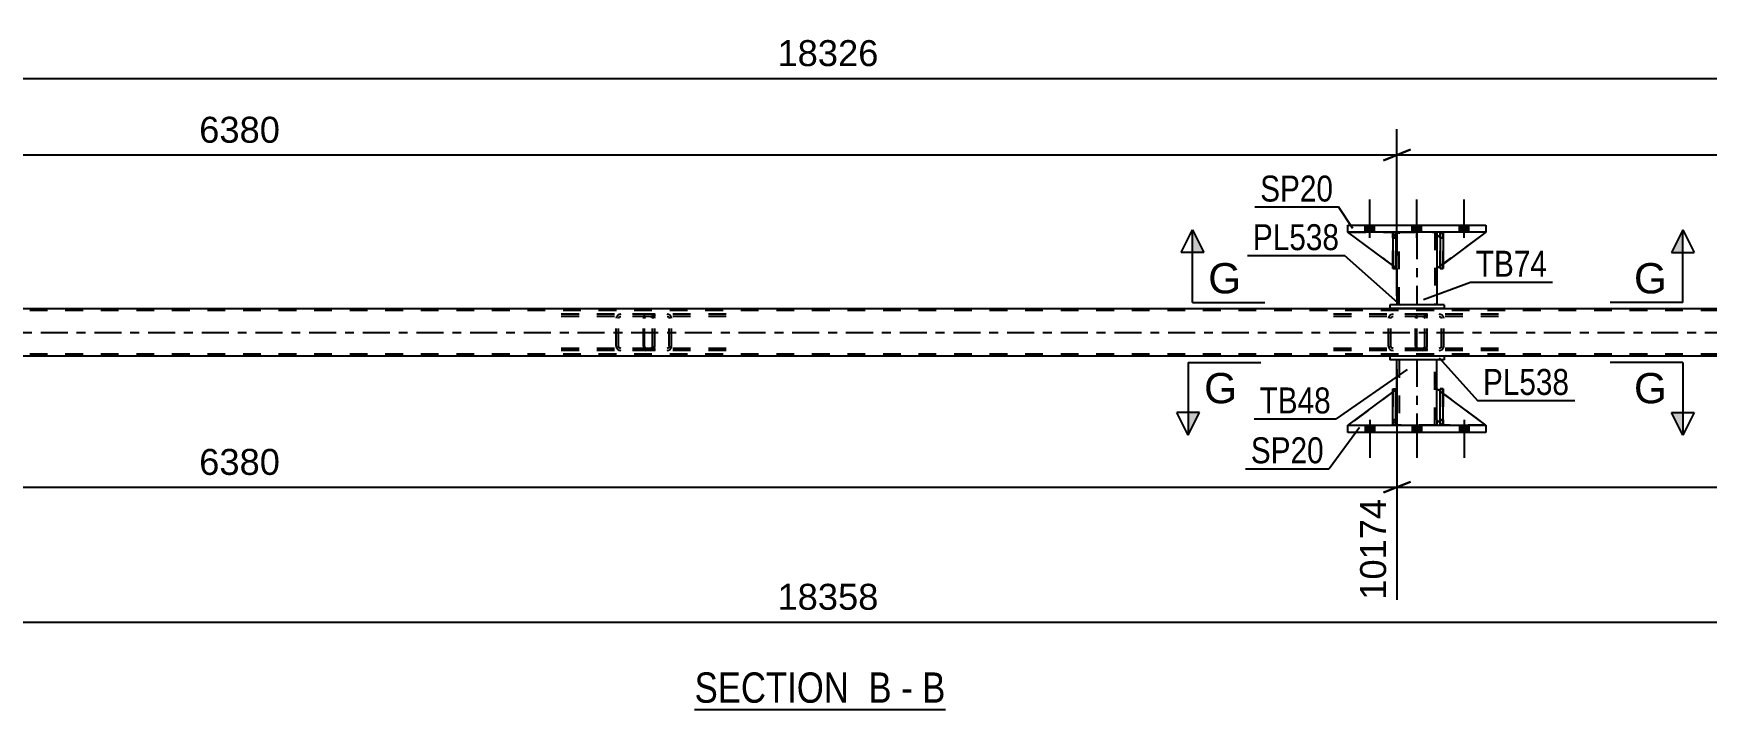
# Model space of a CAD drawing. Header units: millimetres. Extents: x 0 to 841, y 0 to 594.
# Drawn here: x 344.6 to 529.1, y 196.8 to 271.4 of the extents above; entities that cross this region are included whole.
import ezdxf

# ---------------------------------------------------------------- set-up
doc = ezdxf.new("R2010")
doc.units = ezdxf.units.MM
doc.linetypes.add('DXK_LINE_DOT2', pattern=[3.9198, 1.9599, -1.9599])
doc.linetypes.add('DXK_LINE_DOT3', pattern=[5.9187, 2.979, -0.9799, 0.9799, -0.9799])
doc.styles.add('Arial', font='ARIAL.TTF', dxfattribs={"height": 0.2})
doc.styles.add('Arial Narrow', font='ARIALN.TTF', dxfattribs={"height": 0.2})

# ---------------------------------------------------------------- blocks, each defined once
blk = doc.blocks.new('Unknown-318892622-17 - 4091')
at = {"color": 6, "linetype": 'Continuous'}
blk.add_line((417.53, 196.85), (445.18, 196.85), dxfattribs=at)
at = {"color": 0, "linetype": 'Continuous'}
for points in [[(435.64, 197.6), (435.64, 201.1), (417.53, 201.1), (417.53, 197.6)], [(439.25, 197.6), (439.25, 201.1), (436.69, 201.1), (436.69, 197.6)], [(441.57, 197.6), (441.57, 201.1), (440.3, 201.1), (440.3, 197.6)], [(445.18, 197.6), (445.18, 201.1), (442.62, 201.1), (442.62, 197.6)]]:
    blk.add_wipeout(points, dxfattribs=at)
at = {"color": 7, "linetype": 'Continuous', "style": 'Arial Narrow'}
for s, p in [('SECTION ', (417.53, 197.6)), ('B', (436.69, 197.6)), ('B', (442.62, 197.6)), ('-', (440.3, 197.6))]:
    blk.add_text(s, height=3.34, dxfattribs=at).set_placement(p)
blk = doc.blocks.new('Part-318892622-4129 - 4091')
at = {"color": 2, "linetype": 'Continuous'}
for p, q in [((494.52, 231.88), (489.56, 228.21)), ((494.96, 232.21), (494.84, 232.12)), ((494.96, 228.81), (494.96, 232.21)), ((494.96, 228.81), (494.84, 228.69)), ((494.96, 228.81), (494.96, 228.81)), ((494.52, 228.37), (494.36, 228.21))]:
    blk.add_line(p, q, dxfattribs=at)
at = {"color": 7, "linetype": 'DXK_LINE_DOT2'}
for p, q in [((494.84, 232.12), (494.52, 231.88)), ((494.96, 228.81), (494.96, 232.21)), ((494.96, 228.81), (494.36, 228.21)), ((489.56, 228.21), (489.56, 228.21)), ((489.56, 228.21), (494.36, 228.21)), ((494.84, 228.69), (494.52, 228.37))]:
    blk.add_line(p, q, dxfattribs=at)
blk = doc.blocks.new('Part-318892622-4123 - 4091')
at = {"color": 7, "linetype": 'DXK_LINE_DOT2'}
for p, q in [((499.96, 249.49), (499.36, 248.89)), ((499.36, 245.49), (504.76, 249.49)), ((504.76, 249.49), (499.96, 249.49)), ((499.36, 248.89), (499.36, 245.49))]:
    blk.add_line(p, q, dxfattribs=at)
blk = doc.blocks.new('Bolt-318892622-4107 - 4091')
at = {"linetype": 'Continuous'}
for points in [[(492.48, 250.29), (491.44, 250.29), (491.44, 249.49), (492.48, 249.49)], [(492.48, 250.29), (491.44, 250.29), (491.44, 249.49), (492.48, 249.49)], [(492.48, 250.29), (491.44, 250.29), (491.44, 249.49), (492.48, 249.49)], [(497.68, 250.29), (496.64, 250.29), (496.64, 249.49), (497.68, 249.49)], [(497.68, 250.29), (496.64, 250.29), (496.64, 249.49), (497.68, 249.49)], [(502.88, 250.29), (501.84, 250.29), (501.84, 249.49), (502.88, 249.49)], [(502.88, 250.29), (501.84, 250.29), (501.84, 249.49), (502.88, 249.49)], [(502.88, 250.29), (501.84, 250.29), (501.84, 249.49), (502.88, 249.49)]]:
    blk.add_hatch(color=1, dxfattribs=at).paths.add_polyline_path(points)
at = {"color": 1, "linetype": 'Continuous'}
for p, q in [((491.96, 248.89), (491.96, 253.09)), ((491.96, 248.89), (491.96, 253.09)), ((491.96, 248.89), (491.96, 253.09)), ((497.16, 248.89), (497.16, 253.09)), ((497.16, 248.89), (497.16, 253.09)), ((502.36, 248.89), (502.36, 253.09)), ((502.36, 248.89), (502.36, 253.09)), ((502.36, 248.89), (502.36, 253.09)), ((491.44, 249.49), (491.44, 250.29)), ((491.44, 249.49), (491.44, 250.29)), ((491.44, 249.49), (491.44, 250.29)), ((492.48, 249.49), (492.48, 250.29)), ((492.48, 249.49), (492.48, 250.29)), ((492.48, 249.49), (492.48, 250.29)), ((496.64, 249.49), (496.64, 250.29)), ((496.64, 249.49), (496.64, 250.29)), ((497.68, 249.49), (497.68, 250.29)), ((497.68, 249.49), (497.68, 250.29)), ((501.84, 249.49), (501.84, 250.29)), ((501.84, 249.49), (501.84, 250.29)), ((501.84, 249.49), (501.84, 250.29)), ((502.88, 249.49), (502.88, 250.29)), ((502.88, 249.49), (502.88, 250.29)), ((502.88, 249.49), (502.88, 250.29))]:
    blk.add_line(p, q, dxfattribs=at)
blk = doc.blocks.new('Part-318892622-4124 - 4091')
at = {"color": 2, "linetype": 'Continuous'}
for p, q in [((499.72, 249.25), (499.36, 248.89)), ((504.76, 249.49), (500.04, 245.99)), ((499.36, 248.89), (499.36, 245.49)), ((499.36, 245.49), (499.72, 245.76))]:
    blk.add_line(p, q, dxfattribs=at)
at = {"color": 7, "linetype": 'DXK_LINE_DOT2'}
for p, q in [((499.96, 249.49), (499.72, 249.25)), ((504.76, 249.49), (499.96, 249.49)), ((504.76, 249.49), (504.76, 249.49)), ((504.76, 249.49), (504.76, 249.49)), ((500.04, 245.99), (499.72, 245.76))]:
    blk.add_line(p, q, dxfattribs=at)
blk = doc.blocks.new('Bolt-318892622-4108 - 4091')
at = {"linetype": 'Continuous'}
for points in [[(491.44, 227.41), (492.48, 227.41), (492.48, 228.21), (491.44, 228.21)], [(491.44, 227.41), (492.48, 227.41), (492.48, 228.21), (491.44, 228.21)], [(491.44, 227.41), (492.48, 227.41), (492.48, 228.21), (491.44, 228.21)], [(496.64, 227.41), (497.68, 227.41), (497.68, 228.21), (496.64, 228.21)], [(496.64, 227.41), (497.68, 227.41), (497.68, 228.21), (496.64, 228.21)], [(501.84, 227.41), (502.88, 227.41), (502.88, 228.21), (501.84, 228.21)], [(501.84, 227.41), (502.88, 227.41), (502.88, 228.21), (501.84, 228.21)], [(501.84, 227.41), (502.88, 227.41), (502.88, 228.21), (501.84, 228.21)]]:
    blk.add_hatch(color=1, dxfattribs=at).paths.add_polyline_path(points)
at = {"color": 1, "linetype": 'Continuous'}
for p, q in [((491.96, 228.81), (491.96, 224.61)), ((491.96, 228.81), (491.96, 224.61)), ((491.96, 228.81), (491.96, 224.61)), ((497.16, 228.81), (497.16, 224.61)), ((497.16, 228.81), (497.16, 224.61)), ((502.36, 228.81), (502.36, 224.61)), ((502.36, 228.81), (502.36, 224.61)), ((502.36, 228.81), (502.36, 224.61)), ((491.44, 228.21), (491.44, 227.41)), ((491.44, 228.21), (491.44, 227.41)), ((491.44, 228.21), (491.44, 227.41)), ((492.48, 228.21), (492.48, 227.41)), ((492.48, 228.21), (492.48, 227.41)), ((492.48, 228.21), (492.48, 227.41)), ((496.64, 228.21), (496.64, 227.41)), ((496.64, 228.21), (496.64, 227.41)), ((497.68, 228.21), (497.68, 227.41)), ((497.68, 228.21), (497.68, 227.41)), ((501.84, 228.21), (501.84, 227.41)), ((501.84, 228.21), (501.84, 227.41)), ((501.84, 228.21), (501.84, 227.41)), ((502.88, 228.21), (502.88, 227.41)), ((502.88, 228.21), (502.88, 227.41)), ((502.88, 228.21), (502.88, 227.41))]:
    blk.add_line(p, q, dxfattribs=at)
blk = doc.blocks.new('Part-318892622-4125 - 4091')
at = {"color": 7, "linetype": 'DXK_LINE_DOT2'}
for p, q in [((494.96, 245.49), (489.56, 249.49)), ((489.56, 249.49), (494.36, 249.49)), ((494.36, 249.49), (494.96, 248.89)), ((494.96, 248.89), (494.36, 249.49)), ((494.96, 248.89), (494.96, 245.49)), ((494.96, 248.89), (494.96, 248.89)), ((494.96, 248.89), (494.96, 245.49))]:
    blk.add_line(p, q, dxfattribs=at)
blk = doc.blocks.new('Part-318892622-4126 - 4091')
at = {"color": 2, "linetype": 'Continuous'}
for p, q in [((494.52, 245.82), (489.56, 249.49)), ((494.52, 249.34), (494.36, 249.49)), ((494.96, 248.89), (494.84, 249.02)), ((494.96, 248.89), (494.96, 248.89)), ((494.96, 245.49), (494.96, 248.89)), ((494.84, 245.59), (494.96, 245.49)), ((494.96, 245.49), (494.96, 245.49))]:
    blk.add_line(p, q, dxfattribs=at)
at = {"color": 7, "linetype": 'DXK_LINE_DOT2'}
for p, q in [((494.36, 249.49), (489.56, 249.49)), ((489.56, 249.49), (489.56, 249.49)), ((494.36, 249.49), (494.96, 248.89)), ((494.84, 249.02), (494.52, 249.34)), ((494.96, 248.89), (494.96, 245.49)), ((494.84, 245.59), (494.52, 245.82))]:
    blk.add_line(p, q, dxfattribs=at)
blk = doc.blocks.new('Part-318892622-4127 - 4091')
at = {"color": 7, "linetype": 'DXK_LINE_DOT2'}
for p, q in [((499.72, 248.89), (499.72, 249.49)), ((499.72, 249.49), (499.72, 249.49)), ((499.72, 249.49), (499.72, 245.49)), ((499.72, 249.49), (500.04, 249.49)), ((500.04, 249.49), (500.04, 248.89)), ((500.04, 245.49), (500.04, 249.49)), ((499.72, 245.49), (499.72, 248.89)), ((499.72, 248.89), (500.04, 248.89)), ((500.04, 248.89), (500.04, 245.49)), ((499.72, 245.49), (500.04, 245.49))]:
    blk.add_line(p, q, dxfattribs=at)
blk = doc.blocks.new('Part-318892622-4128 - 4091')
at = {"color": 7, "linetype": 'DXK_LINE_DOT2'}
for p, q in [((494.52, 248.89), (494.52, 249.49)), ((494.52, 249.49), (494.52, 249.49)), ((494.52, 249.49), (494.52, 245.49)), ((494.52, 249.49), (494.84, 249.49)), ((494.84, 249.49), (494.84, 248.89)), ((494.84, 245.49), (494.84, 249.49)), ((494.52, 245.49), (494.52, 248.89)), ((494.52, 248.89), (494.84, 248.89)), ((494.84, 248.89), (494.84, 245.49)), ((494.52, 245.49), (494.84, 245.49))]:
    blk.add_line(p, q, dxfattribs=at)
blk = doc.blocks.new('Part-318892622-4130 - 4091')
at = {"color": 7, "linetype": 'DXK_LINE_DOT2'}
for p, q in [((500.04, 232.21), (499.72, 232.21)), ((499.72, 228.81), (499.72, 232.21)), ((499.72, 232.21), (499.72, 228.21)), ((500.04, 232.21), (500.04, 228.81)), ((500.04, 228.21), (500.04, 232.21)), ((500.04, 228.81), (499.72, 228.81)), ((499.72, 228.21), (499.72, 228.81)), ((500.04, 228.81), (500.04, 228.21)), ((500.04, 228.21), (499.72, 228.21)), ((500.04, 228.21), (500.04, 228.21))]:
    blk.add_line(p, q, dxfattribs=at)
blk = doc.blocks.new('Part-318892622-4131 - 4091')
at = {"color": 7, "linetype": 'DXK_LINE_DOT2'}
for p, q in [((494.52, 232.21), (494.84, 232.21)), ((494.52, 228.81), (494.52, 232.21)), ((494.52, 232.21), (494.52, 228.21)), ((494.84, 232.21), (494.84, 228.81)), ((494.84, 228.21), (494.84, 232.12)), ((494.84, 228.81), (494.52, 228.81)), ((494.52, 228.21), (494.52, 228.81)), ((494.84, 228.81), (494.84, 228.21)), ((494.84, 228.21), (494.52, 228.21)), ((494.84, 228.21), (494.84, 228.21))]:
    blk.add_line(p, q, dxfattribs=at)
blk = doc.blocks.new('Part-318892622-4132 - 4091')
at = {"color": 2, "linetype": 'Continuous'}
for p, q in [((499.72, 228.21), (499.72, 232.21)), ((499.72, 232.21), (500.04, 232.21)), ((500.04, 228.21), (500.04, 232.21)), ((499.72, 228.21), (499.72, 228.21)), ((500.04, 228.21), (499.72, 228.21))]:
    blk.add_line(p, q, dxfattribs=at)
at = {"color": 7, "linetype": 'DXK_LINE_DOT2'}
for p, q in [((499.72, 232.21), (499.72, 228.81)), ((500.04, 228.81), (500.04, 232.21)), ((499.72, 228.81), (499.72, 228.21)), ((499.72, 228.81), (500.04, 228.81)), ((500.04, 228.21), (500.04, 228.81)), ((499.72, 228.21), (499.72, 228.21)), ((499.72, 228.21), (499.72, 228.21)), ((500.04, 228.21), (500.04, 228.21))]:
    blk.add_line(p, q, dxfattribs=at)
blk = doc.blocks.new('Part-318892622-4133 - 4091')
at = {"color": 2, "linetype": 'Continuous'}
for p, q in [((494.52, 228.21), (494.52, 232.21)), ((494.52, 232.21), (494.84, 232.21)), ((494.84, 228.21), (494.84, 232.21)), ((494.52, 228.21), (494.52, 228.21)), ((494.84, 228.21), (494.52, 228.21))]:
    blk.add_line(p, q, dxfattribs=at)
at = {"color": 7, "linetype": 'DXK_LINE_DOT2'}
for p, q in [((494.52, 232.21), (494.52, 228.81)), ((494.84, 228.81), (494.84, 232.21)), ((494.52, 228.81), (494.52, 228.21)), ((494.52, 228.81), (494.84, 228.81)), ((494.84, 228.21), (494.84, 228.81)), ((494.52, 228.21), (494.52, 228.21)), ((494.52, 228.21), (494.52, 228.21)), ((494.84, 228.21), (494.84, 228.21))]:
    blk.add_line(p, q, dxfattribs=at)
blk = doc.blocks.new('Part-318892622-4138 - 4091')
at = {"color": 2, "linetype": 'Continuous'}
for p, q in [((494.96, 232.21), (494.96, 235.41)), ((499.36, 232.21), (499.36, 235.41)), ((494.96, 228.21), (494.96, 228.81)), ((499.36, 228.81), (499.36, 228.21))]:
    blk.add_line(p, q, dxfattribs=at)
at = {"color": 7, "linetype": 'DXK_LINE_DOT2'}
for p, q in [((499.36, 235.41), (494.96, 235.41)), ((495.2, 235.41), (495.2, 228.21)), ((499.12, 228.21), (499.12, 235.41)), ((494.96, 228.81), (494.96, 232.21)), ((499.36, 228.81), (499.36, 232.21)), ((499.36, 228.21), (494.96, 228.21))]:
    blk.add_line(p, q, dxfattribs=at)
at = {"color": 7, "linetype": 'DXK_LINE_DOT3'}
blk.add_line((497.16, 235.41), (497.16, 228.21), dxfattribs=at)
blk = doc.blocks.new('Part-318892622-4212 - 4091')
at = {"color": 7, "linetype": 'DXK_LINE_DOT2'}
for p, q in [((497.04, 240.16), (497.02, 239.97)), ((497.02, 236.93), (497.02, 239.97)), ((497.1, 240.31), (497.04, 240.16)), ((497.18, 240.42), (497.1, 240.31)), ((497.15, 239.97), (497.16, 240.06)), ((497.15, 236.93), (497.15, 239.97)), ((497.16, 240.06), (497.19, 240.14)), ((497.29, 240.45), (497.18, 240.42)), ((497.19, 240.14), (497.24, 240.19)), ((497.24, 240.19), (497.29, 240.21)), ((506.15, 240.45), (497.29, 240.45)), ((506.15, 240.21), (497.29, 240.21)), ((498.28, 240.21), (498.28, 240.45)), ((499.81, 240.42), (499.62, 240.45)), ((499.62, 240.21), (499.72, 240.19)), ((499.72, 240.19), (499.8, 240.14)), ((499.8, 240.14), (499.85, 240.06)), ((499.85, 240.06), (499.87, 239.97)), ((499.87, 236.93), (499.87, 239.97)), ((500.12, 239.97), (500.09, 240.16)), ((500.12, 236.93), (500.12, 239.97)), ((497.02, 236.93), (497.04, 236.75)), ((497.04, 236.75), (497.1, 236.59)), ((497.1, 236.59), (497.18, 236.49)), ((497.16, 236.84), (497.15, 236.93)), ((497.19, 236.76), (497.16, 236.84)), ((497.18, 236.49), (497.29, 236.45)), ((497.24, 236.71), (497.19, 236.76)), ((497.29, 236.69), (497.24, 236.71)), ((506.15, 236.69), (497.29, 236.69)), ((506.15, 236.45), (497.29, 236.45)), ((498.28, 236.45), (498.28, 236.69)), ((499.72, 236.71), (499.62, 236.69)), ((499.62, 236.45), (499.81, 236.49)), ((499.8, 236.76), (499.72, 236.71)), ((499.85, 236.84), (499.8, 236.76)), ((499.87, 236.93), (499.85, 236.84)), ((500.09, 236.75), (500.12, 236.93))]:
    blk.add_line(p, q, dxfattribs=at)
for centre, start, end in [((499.64, 239.96), 23.8494, 68.8059), ((499.64, 236.95), 291.1941, 336.1506)]:
    blk.add_arc(centre, 0.492, start, end, dxfattribs=at)
blk = doc.blocks.new('Part-318892622-4152 - 4091')
at = {"color": 2, "linetype": 'Continuous'}
for p, q in [((102.77, 241.09), (761.68, 241.09)), ((494.16, 235.81), (244.95, 235.81)), ((664.43, 235.81), (500.16, 235.81))]:
    blk.add_line(p, q, dxfattribs=at)
at = {"color": 7, "linetype": 'DXK_LINE_DOT2'}
for p, q in [((761.68, 240.85), (102.77, 240.85)), ((761.68, 236.05), (102.77, 236.05)), ((500.16, 235.81), (494.16, 235.81))]:
    blk.add_line(p, q, dxfattribs=at)
at = {"color": 7, "linetype": 'DXK_LINE_DOT3'}
blk.add_line((102.77, 238.45), (761.68, 238.45), dxfattribs=at)
blk = doc.blocks.new('Part-318892622-4213 - 4091')
at = {"color": 7, "linetype": 'DXK_LINE_DOT2'}
for p, q in [((411.9, 240.16), (411.88, 239.97)), ((411.88, 236.93), (411.88, 239.97)), ((411.96, 240.31), (411.9, 240.16)), ((412.05, 240.42), (411.96, 240.31)), ((412.02, 239.97), (412.03, 240.06)), ((412.02, 236.93), (412.02, 239.97)), ((412.03, 240.06), (412.06, 240.14)), ((412.15, 240.45), (412.05, 240.42)), ((412.06, 240.14), (412.1, 240.19)), ((412.1, 240.19), (412.15, 240.21)), ((421.01, 240.45), (412.15, 240.45)), ((421.01, 240.21), (412.15, 240.21)), ((413.15, 240.21), (413.15, 240.45)), ((414.68, 240.42), (414.49, 240.45)), ((414.49, 240.21), (414.58, 240.19)), ((414.58, 240.19), (414.67, 240.14)), ((414.67, 240.14), (414.72, 240.06)), ((414.72, 240.06), (414.74, 239.97)), ((414.74, 236.93), (414.74, 239.97)), ((414.99, 239.97), (414.95, 240.16)), ((414.99, 236.93), (414.99, 239.97)), ((411.88, 236.93), (411.9, 236.75)), ((411.9, 236.75), (411.96, 236.59)), ((411.96, 236.59), (412.05, 236.49)), ((412.03, 236.84), (412.02, 236.93)), ((412.06, 236.76), (412.03, 236.84)), ((412.05, 236.49), (412.15, 236.45)), ((412.1, 236.71), (412.06, 236.76)), ((412.15, 236.69), (412.1, 236.71)), ((421.01, 236.69), (412.15, 236.69)), ((421.01, 236.45), (412.15, 236.45)), ((413.15, 236.45), (413.15, 236.69)), ((414.58, 236.71), (414.49, 236.69)), ((414.49, 236.45), (414.68, 236.49)), ((414.67, 236.76), (414.58, 236.71)), ((414.72, 236.84), (414.67, 236.76)), ((414.74, 236.93), (414.72, 236.84)), ((414.95, 236.75), (414.99, 236.93))]:
    blk.add_line(p, q, dxfattribs=at)
for centre, start, end in [((414.5, 239.96), 23.8494, 68.8059), ((414.5, 236.95), 291.1941, 336.1506)]:
    blk.add_arc(centre, 0.492, start, end, dxfattribs=at)
blk = doc.blocks.new('Part-318892622-4239 - 4091')
at = {"color": 2, "linetype": 'Continuous'}
for p, q in [((489.56, 249.49), (489.56, 250.29)), ((489.56, 250.29), (504.76, 250.29)), ((504.76, 249.49), (489.56, 249.49)), ((504.76, 250.29), (504.76, 249.49))]:
    blk.add_line(p, q, dxfattribs=at)
blk = doc.blocks.new('Part-318892622-4244 - 4091')
at = {"color": 2, "linetype": 'Continuous'}
for p, q in [((489.56, 228.21), (489.56, 228.21)), ((489.56, 227.41), (489.56, 228.21)), ((489.56, 228.21), (504.76, 228.21)), ((489.56, 227.41), (489.56, 227.41)), ((504.76, 227.41), (489.56, 227.41)), ((504.76, 228.21), (504.76, 228.21)), ((504.76, 228.21), (504.76, 227.41)), ((504.76, 227.41), (504.76, 227.41))]:
    blk.add_line(p, q, dxfattribs=at)
at = {"color": 7, "linetype": 'DXK_LINE_DOT2'}
for p, q in [((489.56, 227.41), (489.56, 228.21)), ((504.76, 228.21), (504.76, 227.41))]:
    blk.add_line(p, q, dxfattribs=at)
blk = doc.blocks.new('Part-318892622-4245 - 4091')
at = {"color": 2, "linetype": 'Continuous'}
for p, q in [((500.04, 249.49), (499.72, 249.49)), ((499.72, 249.49), (499.72, 245.49)), ((500.04, 249.49), (500.04, 249.49)), ((500.04, 249.49), (500.04, 245.49)), ((500.04, 245.49), (499.72, 245.49))]:
    blk.add_line(p, q, dxfattribs=at)
at = {"color": 7, "linetype": 'DXK_LINE_DOT2'}
for p, q in [((499.72, 249.49), (499.72, 248.89)), ((499.72, 249.49), (499.72, 249.49)), ((500.04, 248.89), (500.04, 249.49)), ((500.04, 249.49), (500.04, 249.49)), ((500.04, 248.89), (499.72, 248.89)), ((499.72, 248.89), (499.72, 245.49)), ((500.04, 245.49), (500.04, 248.89))]:
    blk.add_line(p, q, dxfattribs=at)
blk = doc.blocks.new('Part-318892622-4246 - 4091')
at = {"color": 2, "linetype": 'Continuous'}
for p, q in [((494.84, 249.49), (494.52, 249.49)), ((494.52, 249.49), (494.52, 245.49)), ((494.84, 249.49), (494.84, 249.49)), ((494.84, 249.49), (494.84, 245.49)), ((494.84, 245.49), (494.52, 245.49))]:
    blk.add_line(p, q, dxfattribs=at)
at = {"color": 7, "linetype": 'DXK_LINE_DOT2'}
for p, q in [((494.52, 249.49), (494.52, 248.89)), ((494.52, 249.49), (494.52, 249.49)), ((494.84, 248.89), (494.84, 249.49)), ((494.84, 249.49), (494.84, 249.49)), ((494.84, 248.89), (494.52, 248.89)), ((494.52, 248.89), (494.52, 245.49)), ((494.84, 245.49), (494.84, 248.89))]:
    blk.add_line(p, q, dxfattribs=at)
blk = doc.blocks.new('Part-318892622-4251 - 4091')
at = {"color": 2, "linetype": 'Continuous'}
for p, q in [((494.96, 249.49), (494.96, 248.89)), ((499.36, 249.49), (499.36, 248.89)), ((494.96, 245.49), (494.96, 241.49)), ((499.36, 245.49), (499.36, 241.49))]:
    blk.add_line(p, q, dxfattribs=at)
at = {"color": 7, "linetype": 'DXK_LINE_DOT2'}
for p, q in [((494.96, 249.49), (499.36, 249.49)), ((495.2, 241.49), (495.2, 249.49)), ((499.12, 249.49), (499.12, 241.49)), ((494.96, 248.89), (494.96, 245.49)), ((499.36, 248.89), (499.36, 245.49)), ((499.36, 241.49), (494.96, 241.49))]:
    blk.add_line(p, q, dxfattribs=at)
at = {"color": 7, "linetype": 'DXK_LINE_DOT3'}
blk.add_line((497.16, 249.49), (497.16, 241.49), dxfattribs=at)
blk = doc.blocks.new('Part-318892622-4252 - 4091')
at = {"color": 7, "linetype": 'DXK_LINE_DOT2'}
for p, q in [((499.36, 228.81), (499.36, 232.21)), ((499.36, 232.21), (504.76, 228.21)), ((499.96, 228.21), (499.36, 228.81)), ((504.76, 228.21), (499.96, 228.21))]:
    blk.add_line(p, q, dxfattribs=at)
blk = doc.blocks.new('Part-318892622-4253 - 4091')
at = {"color": 2, "linetype": 'Continuous'}
for p, q in [((499.36, 228.81), (499.36, 232.21)), ((499.36, 232.21), (499.72, 231.95)), ((504.76, 228.21), (500.04, 231.71)), ((499.72, 228.46), (499.36, 228.81))]:
    blk.add_line(p, q, dxfattribs=at)
at = {"color": 7, "linetype": 'DXK_LINE_DOT2'}
for p, q in [((500.04, 231.71), (499.72, 231.95)), ((499.72, 228.46), (499.96, 228.21)), ((499.96, 228.21), (504.76, 228.21))]:
    blk.add_line(p, q, dxfattribs=at)
blk = doc.blocks.new('Part-318892622-4254 - 4091')
at = {"color": 7, "linetype": 'DXK_LINE_DOT2'}
for p, q in [((494.96, 232.21), (489.56, 228.21)), ((494.96, 228.81), (494.96, 232.21)), ((494.96, 232.21), (494.96, 228.81)), ((494.36, 228.21), (494.96, 228.81)), ((494.96, 228.81), (494.36, 228.21)), ((494.96, 228.81), (494.96, 228.81)), ((489.56, 228.21), (494.36, 228.21))]:
    blk.add_line(p, q, dxfattribs=at)
blk = doc.blocks.new('Part-318892622-4278 - 4091')
at = {"color": 7, "linetype": 'DXK_LINE_DOT2'}
for p, q in [((497.77, 240.45), (486.91, 240.45)), ((497.77, 240.21), (486.91, 240.21)), ((494.06, 240.16), (494.02, 239.97)), ((494.02, 236.93), (494.02, 239.97)), ((494.28, 239.97), (494.3, 240.06)), ((494.28, 236.93), (494.28, 239.97)), ((494.3, 240.06), (494.35, 240.14)), ((494.53, 240.45), (494.34, 240.42)), ((494.35, 240.14), (494.44, 240.19)), ((494.44, 240.19), (494.53, 240.21)), ((497.96, 240.42), (497.77, 240.45)), ((497.77, 240.21), (497.87, 240.19)), ((497.87, 240.19), (497.95, 240.14)), ((497.95, 240.14), (498, 240.06)), ((498, 240.06), (498.02, 239.97)), ((498.02, 236.93), (498.02, 239.97)), ((498.28, 239.97), (498.24, 240.16)), ((498.28, 236.93), (498.28, 239.97)), ((497.77, 236.69), (486.91, 236.69)), ((497.77, 236.45), (486.91, 236.45)), ((494.02, 236.93), (494.06, 236.75)), ((494.3, 236.84), (494.28, 236.93)), ((494.35, 236.76), (494.3, 236.84)), ((494.34, 236.49), (494.53, 236.45)), ((494.44, 236.71), (494.35, 236.76)), ((494.53, 236.69), (494.44, 236.71)), ((497.87, 236.71), (497.77, 236.69)), ((497.77, 236.45), (497.96, 236.49)), ((497.95, 236.76), (497.87, 236.71)), ((498, 236.84), (497.95, 236.76)), ((498.02, 236.93), (498, 236.84)), ((498.24, 236.75), (498.28, 236.93))]:
    blk.add_line(p, q, dxfattribs=at)
for centre, start, end in [((494.51, 239.95), 110.7583, 155.68), ((497.79, 239.95), 24.32, 69.2417), ((494.51, 236.95), 204.32, 249.2417), ((497.79, 236.95), 290.7583, 335.68)]:
    blk.add_arc(centre, 0.496, start, end, dxfattribs=at)
blk = doc.blocks.new('Part-318892622-4312 - 4091')
at = {"color": 7, "linetype": 'DXK_LINE_DOT2'}
for p, q in [((412.63, 240.45), (401.78, 240.45)), ((412.63, 240.21), (401.78, 240.21)), ((408.93, 240.16), (408.89, 239.97)), ((408.89, 236.93), (408.89, 239.97)), ((409.14, 239.97), (409.16, 240.06)), ((409.14, 236.93), (409.14, 239.97)), ((409.16, 240.06), (409.22, 240.14)), ((409.4, 240.45), (409.2, 240.42)), ((409.22, 240.14), (409.3, 240.19)), ((409.3, 240.19), (409.4, 240.21)), ((412.83, 240.42), (412.63, 240.45)), ((412.63, 240.21), (412.73, 240.19)), ((412.73, 240.19), (412.82, 240.14)), ((412.82, 240.14), (412.87, 240.06)), ((412.87, 240.06), (412.89, 239.97)), ((412.89, 236.93), (412.89, 239.97)), ((413.15, 239.97), (413.11, 240.16)), ((413.15, 236.93), (413.15, 239.97)), ((412.63, 236.69), (401.78, 236.69)), ((412.63, 236.45), (401.78, 236.45)), ((408.89, 236.93), (408.93, 236.75)), ((409.16, 236.84), (409.14, 236.93)), ((409.22, 236.76), (409.16, 236.84)), ((409.2, 236.49), (409.4, 236.45)), ((409.3, 236.71), (409.22, 236.76)), ((409.4, 236.69), (409.3, 236.71)), ((412.73, 236.71), (412.63, 236.69)), ((412.63, 236.45), (412.83, 236.49)), ((412.82, 236.76), (412.73, 236.71)), ((412.87, 236.84), (412.82, 236.76)), ((412.89, 236.93), (412.87, 236.84)), ((413.11, 236.75), (413.15, 236.93))]:
    blk.add_line(p, q, dxfattribs=at)
for centre, start, end in [((409.38, 239.95), 110.7583, 155.68), ((412.65, 239.95), 24.32, 69.2417), ((409.38, 236.95), 204.32, 249.2417), ((412.65, 236.95), 290.7583, 335.68)]:
    blk.add_arc(centre, 0.496, start, end, dxfattribs=at)
blk = doc.blocks.new('Part-318892622-4325 - 4091')
at = {"color": 2, "linetype": 'Continuous'}
for p, q in [((500.16, 235.81), (494.16, 235.81)), ((494.16, 235.81), (494.16, 235.41)), ((500.16, 235.41), (494.16, 235.41)), ((500.16, 235.81), (500.16, 235.41))]:
    blk.add_line(p, q, dxfattribs=at)
blk = doc.blocks.new('Part-318892622-4330 - 4091')
at = {"color": 2, "linetype": 'Continuous'}
for p, q in [((500.16, 241.49), (494.16, 241.49)), ((494.16, 241.49), (494.16, 241.09)), ((500.16, 241.09), (494.16, 241.09)), ((500.16, 241.49), (500.16, 241.09))]:
    blk.add_line(p, q, dxfattribs=at)
blk = doc.blocks.new('StraightDimension-318892622-4525 - 4091')
at = {"color": 7, "linetype": 'Continuous'}
blk.add_line((93.51, 206.5), (770.94, 206.5), dxfattribs=at)
at = {"color": 0}
blk.add_wipeout([(438.38, 207.25), (438.38, 211.45), (426.06, 211.45), (426.06, 207.25)], dxfattribs=at)
at = {"color": 3, "style": 'Arial'}
blk.add_text('18358', height=2.865, dxfattribs=at).set_placement((426.66, 207.85))
blk = doc.blocks.new('StraightDimension-318892622-4394 - 4091')
at = {"color": 7, "linetype": 'Continuous'}
for p, q in [((494.96, 234.41), (494.96, 208.96)), ((665.23, 234.41), (665.23, 208.96)), ((496.46, 221.98), (493.46, 220.78)), ((494.96, 221.38), (665.23, 221.38)), ((663.73, 220.78), (666.73, 221.98))]:
    blk.add_line(p, q, dxfattribs=at)
at = {"color": 0}
blk.add_wipeout([(585.14, 222.13), (585.14, 226.33), (575.05, 226.33), (575.05, 222.13)], dxfattribs=at)
at = {"color": 0, "linetype": 'Continuous'}
blk.add_wipeout([(664.63, 220.68), (660.43, 220.68), (660.43, 208.36), (664.63, 208.36)], dxfattribs=at)
at = {"color": 3, "style": 'Arial'}
blk.add_text('4257', height=2.865, dxfattribs=at).set_placement((575.65, 222.73))
at = {"color": 3, "linetype": 'Continuous', "style": 'Arial'}
blk.add_text('14430', height=2.865, rotation=90.0002, dxfattribs=at).set_placement((664.03, 208.96))
blk = doc.blocks.new('StraightDimension-318892622-4381 - 4091')
at = {"color": 7, "linetype": 'Continuous'}
for p, q in [((494.96, 234.41), (494.96, 208.96)), ((239.75, 221.38), (494.96, 221.38)), ((493.46, 220.78), (496.46, 221.98))]:
    blk.add_line(p, q, dxfattribs=at)
at = {"color": 0}
blk.add_wipeout([(372.4, 222.13), (372.4, 226.33), (362.31, 226.33), (362.31, 222.13)], dxfattribs=at)
at = {"color": 0, "linetype": 'Continuous'}
blk.add_wipeout([(494.36, 220.68), (490.16, 220.68), (490.16, 208.36), (494.36, 208.36)], dxfattribs=at)
at = {"color": 3, "style": 'Arial'}
blk.add_text('6380', height=2.865, dxfattribs=at).set_placement((362.91, 222.73))
at = {"color": 3, "linetype": 'Continuous', "style": 'Arial'}
blk.add_text('10174', height=2.865, rotation=90.0002, dxfattribs=at).set_placement((493.76, 208.96))
blk = doc.blocks.new('StraightDimension-318892622-4437 - 4091')
at = {"color": 7, "linetype": 'Continuous'}
for p, q in [((494.96, 242.49), (494.96, 260.87)), ((493.46, 257.42), (496.46, 258.62)), ((239.75, 258.02), (494.96, 258.02))]:
    blk.add_line(p, q, dxfattribs=at)
at = {"color": 0}
blk.add_wipeout([(372.4, 258.77), (372.4, 262.97), (362.31, 262.97), (362.31, 258.77)], dxfattribs=at)
at = {"color": 3, "style": 'Arial'}
blk.add_text('6380', height=2.865, dxfattribs=at).set_placement((362.91, 259.37))
blk = doc.blocks.new('StraightDimension-318892622-4450 - 4091')
at = {"color": 7, "linetype": 'Continuous'}
for p, q in [((494.96, 242.49), (494.96, 260.87)), ((665.23, 242.49), (665.23, 260.87)), ((496.46, 258.62), (493.46, 257.42)), ((663.73, 257.42), (666.73, 258.62)), ((494.96, 258.02), (665.23, 258.02))]:
    blk.add_line(p, q, dxfattribs=at)
at = {"color": 0}
blk.add_wipeout([(585.14, 258.77), (585.14, 262.97), (575.05, 262.97), (575.05, 258.77)], dxfattribs=at)
at = {"color": 3, "style": 'Arial'}
blk.add_text('4257', height=2.865, dxfattribs=at).set_placement((575.65, 259.37))
blk = doc.blocks.new('StraightDimension-318892622-4504 - 4091')
at = {"color": 7, "linetype": 'Continuous'}
blk.add_line((94.15, 266.47), (770.3, 266.47), dxfattribs=at)
at = {"color": 0}
blk.add_wipeout([(438.38, 267.22), (438.38, 271.42), (426.06, 271.42), (426.06, 267.22)], dxfattribs=at)
at = {"color": 3, "style": 'Arial'}
blk.add_text('18326', height=2.865, dxfattribs=at).set_placement((426.66, 267.82))
blk = doc.blocks.new('Mark-318892622-4134 - 4091')
at = {"color": 0}
blk.add_wipeout([(487.66, 229.51), (487.66, 232.51), (479.81, 232.51), (479.81, 229.51)], dxfattribs=at)
blk.add_wipeout([(487.66, 229.51), (487.66, 232.51), (479.81, 232.51), (479.81, 229.51)], dxfattribs=at)
at = {"color": 30, "linetype": 'Continuous'}
for p in [(496.08, 234.36), (479.21, 228.91)]:
    blk.add_line(p, (488.26, 228.91), dxfattribs=at)
at = {"color": 3, "style": 'Arial Narrow'}
blk.add_text('TB48', height=2.863, dxfattribs=at).set_placement((479.81, 229.51))
blk = doc.blocks.new('Mark-318892622-4235 - 4091')
at = {"color": 0}
blk.add_wipeout([(487.92, 252.88), (487.92, 255.88), (479.88, 255.88), (479.88, 252.88)], dxfattribs=at)
blk.add_wipeout([(487.92, 252.88), (487.92, 255.88), (479.88, 255.88), (479.88, 252.88)], dxfattribs=at)
at = {"color": 30, "linetype": 'Continuous'}
for p in [(479.28, 252.28), (490.08, 249.9)]:
    blk.add_line(p, (488.52, 252.28), dxfattribs=at)
at = {"color": 3, "style": 'Arial Narrow'}
blk.add_text('SP20', height=2.863, dxfattribs=at).set_placement((479.88, 252.88))
blk = doc.blocks.new('Mark-318892622-4240 - 4091')
at = {"color": 0}
blk.add_wipeout([(486.89, 224.01), (486.89, 227.01), (478.85, 227.01), (478.85, 224.01)], dxfattribs=at)
blk.add_wipeout([(486.89, 224.01), (486.89, 227.01), (478.85, 227.01), (478.85, 224.01)], dxfattribs=at)
at = {"color": 30, "linetype": 'Continuous'}
for p in [(490.82, 227.94), (478.25, 223.41)]:
    blk.add_line(p, (487.49, 223.41), dxfattribs=at)
at = {"color": 3, "style": 'Arial Narrow'}
blk.add_text('SP20', height=2.863, dxfattribs=at).set_placement((478.85, 224.01))
blk = doc.blocks.new('Mark-318892622-4247 - 4091')
at = {"color": 0}
blk.add_wipeout([(511.51, 244.59), (511.51, 247.59), (503.65, 247.59), (503.65, 244.59)], dxfattribs=at)
blk.add_wipeout([(511.51, 244.59), (511.51, 247.59), (503.65, 247.59), (503.65, 244.59)], dxfattribs=at)
at = {"color": 30, "linetype": 'Continuous'}
for p, q in [((497.89, 242.06), (503.05, 243.99)), ((503.05, 243.99), (512.11, 243.99))]:
    blk.add_line(p, q, dxfattribs=at)
at = {"color": 3, "style": 'Arial Narrow'}
blk.add_text('TB74', height=2.863, dxfattribs=at).set_placement((503.65, 244.59))
blk = doc.blocks.new('SectionMark-318892622-4646 - 4091')
at = {"linetype": 'Continuous'}
for points in [[(471.95, 229.63), (473.2, 229.63), (471.95, 227.13)], [(525.22, 229.63), (526.47, 229.63), (526.47, 227.13)]]:
    blk.add_hatch(color=6, dxfattribs=at).paths.add_polyline_path(points)
at = {"color": 6, "linetype": 'Continuous'}
for p, q in [((471.95, 235.13), (479.95, 235.13)), ((471.95, 235.13), (471.95, 227.13)), ((526.47, 235.13), (518.47, 235.13)), ((526.47, 235.13), (526.47, 227.13)), ((471.95, 227.13), (470.7, 229.63)), ((473.2, 229.63), (470.7, 229.63)), ((471.95, 227.13), (473.2, 229.63)), ((525.22, 229.63), (527.72, 229.63)), ((526.47, 227.13), (525.22, 229.63)), ((527.72, 229.63), (526.47, 227.13))]:
    blk.add_line(p, q, dxfattribs=at)
at = {"color": 0, "linetype": 'Continuous'}
for points in [[(477.33, 230.63), (477.33, 234.13), (473.7, 234.13), (473.7, 230.63)], [(524.72, 230.63), (524.72, 234.13), (521.09, 234.13), (521.09, 230.63)]]:
    blk.add_wipeout(points, dxfattribs=at)
at = {"color": 3, "linetype": 'Continuous', "style": 'Arial'}
for p in [(473.7, 230.63), (521.09, 230.63)]:
    blk.add_text('G', height=3.34, dxfattribs=at).set_placement(p)
blk = doc.blocks.new('Mark-318892622-4321 - 4091')
at = {"color": 0}
blk.add_wipeout([(513.95, 231.55), (513.95, 234.55), (504.44, 234.55), (504.44, 231.55)], dxfattribs=at)
blk.add_wipeout([(513.95, 231.55), (513.95, 234.55), (504.44, 234.55), (504.44, 231.55)], dxfattribs=at)
at = {"color": 30, "linetype": 'Continuous'}
for p, q in [((499.61, 235.64), (503.84, 230.95)), ((503.84, 230.95), (514.55, 230.95))]:
    blk.add_line(p, q, dxfattribs=at)
at = {"color": 3, "style": 'Arial Narrow'}
blk.add_text('PL538', height=2.863, dxfattribs=at).set_placement((504.44, 231.55))
blk = doc.blocks.new('Mark-318892622-4326 - 4091')
at = {"color": 0}
blk.add_wipeout([(488.58, 247.52), (488.58, 250.52), (479.08, 250.52), (479.08, 247.52)], dxfattribs=at)
blk.add_wipeout([(488.58, 247.52), (488.58, 250.52), (479.08, 250.52), (479.08, 247.52)], dxfattribs=at)
at = {"color": 30, "linetype": 'Continuous'}
for p in [(478.48, 246.92), (495.37, 241.4)]:
    blk.add_line(p, (489.18, 246.92), dxfattribs=at)
at = {"color": 3, "style": 'Arial Narrow'}
blk.add_text('PL538', height=2.863, dxfattribs=at).set_placement((479.08, 247.52))
blk = doc.blocks.new('SectionMark-318892622-4644 - 4091')
at = {"linetype": 'Continuous'}
for points in [[(473.65, 247.25), (472.4, 247.25), (472.4, 249.75)], [(526.47, 247.25), (525.22, 247.25), (526.47, 249.75)]]:
    blk.add_hatch(color=6, dxfattribs=at).paths.add_polyline_path(points)
at = {"color": 6, "linetype": 'Continuous'}
for p, q in [((471.15, 247.25), (472.4, 249.75)), ((472.4, 241.75), (472.4, 249.75)), ((472.4, 249.75), (473.65, 247.25)), ((526.47, 249.75), (525.22, 247.25)), ((526.47, 241.75), (526.47, 249.75)), ((526.47, 249.75), (527.72, 247.25)), ((473.65, 247.25), (471.15, 247.25)), ((525.22, 247.25), (527.72, 247.25)), ((472.4, 241.75), (480.4, 241.75)), ((526.47, 241.75), (518.47, 241.75))]:
    blk.add_line(p, q, dxfattribs=at)
at = {"color": 0, "linetype": 'Continuous'}
for points in [[(477.78, 242.75), (477.78, 246.25), (474.15, 246.25), (474.15, 242.75)], [(524.72, 242.75), (524.72, 246.25), (521.09, 246.25), (521.09, 242.75)]]:
    blk.add_wipeout(points, dxfattribs=at)
at = {"color": 3, "linetype": 'Continuous', "style": 'Arial'}
for p in [(474.15, 242.75), (521.09, 242.75)]:
    blk.add_text('G', height=3.34, dxfattribs=at).set_placement(p)

msp = doc.modelspace()

# ---------------------------------------------------------------- block references
for name in ['Bolt-318892622-4107 - 4091', 'Part-318892622-4239 - 4091', 'Part-318892622-4125 - 4091', 'Part-318892622-4126 - 4091', 'Part-318892622-4128 - 4091', 'Part-318892622-4246 - 4091', 'Part-318892622-4251 - 4091', 'Part-318892622-4123 - 4091', 'Part-318892622-4124 - 4091', 'Part-318892622-4127 - 4091', 'Part-318892622-4245 - 4091', 'Part-318892622-4152 - 4091', 'Part-318892622-4312 - 4091', 'Part-318892622-4213 - 4091', 'Part-318892622-4278 - 4091', 'Part-318892622-4330 - 4091', 'Part-318892622-4212 - 4091', 'Part-318892622-4325 - 4091', 'Part-318892622-4138 - 4091', 'Part-318892622-4129 - 4091', 'Part-318892622-4254 - 4091', 'Part-318892622-4131 - 4091', 'Part-318892622-4133 - 4091', 'Part-318892622-4252 - 4091', 'Part-318892622-4253 - 4091', 'Part-318892622-4130 - 4091', 'Part-318892622-4132 - 4091', 'Bolt-318892622-4108 - 4091', 'Part-318892622-4244 - 4091', 'Unknown-318892622-17 - 4091']:
    msp.add_blockref(name, (0, 0))

# ---------------------------------------------------------------- next in the draw order: block references
for name in ['StraightDimension-318892622-4437 - 4091', 'StraightDimension-318892622-4525 - 4091']:
    msp.add_blockref(name, (0, 0))

# ---------------------------------------------------------------- next in the draw order: block references
for name in ['StraightDimension-318892622-4450 - 4091', 'StraightDimension-318892622-4394 - 4091']:
    msp.add_blockref(name, (0, 0))

# ---------------------------------------------------------------- next in the draw order: block references
for name in ['StraightDimension-318892622-4504 - 4091', 'StraightDimension-318892622-4381 - 4091']:
    msp.add_blockref(name, (0, 0))

# ---------------------------------------------------------------- next in the draw order: block references
for name in ['Mark-318892622-4235 - 4091', 'Mark-318892622-4247 - 4091', 'Mark-318892622-4134 - 4091', 'Mark-318892622-4240 - 4091']:
    msp.add_blockref(name, (0, 0))

# ---------------------------------------------------------------- next in the draw order: block references
for name in ['Mark-318892622-4326 - 4091', 'SectionMark-318892622-4646 - 4091']:
    msp.add_blockref(name, (0, 0))

# ---------------------------------------------------------------- next in the draw order: block references
for name in ['SectionMark-318892622-4644 - 4091', 'Mark-318892622-4321 - 4091']:
    msp.add_blockref(name, (0, 0))

doc.saveas('drawing.dxf')
